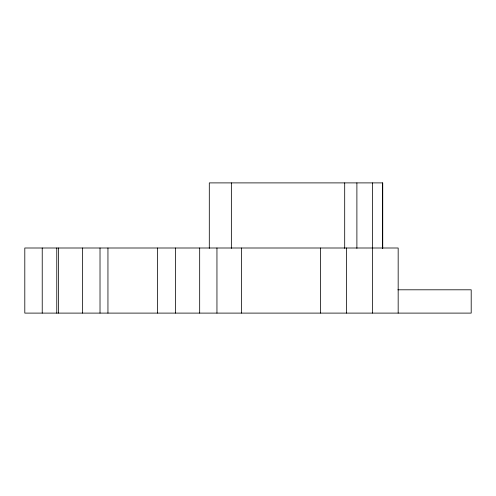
<?xml version="1.0" encoding="UTF-8"?>
<svg xmlns="http://www.w3.org/2000/svg" width="496" height="496" viewBox="0 0 496 496"><rect width="100%" height="100%" fill="white"/><g stroke="black" fill="none" stroke-linecap="round" stroke-linejoin="round"><path stroke-width="0.74" d="M397.885 289.8L471.2 289.8L471.2 313.106L24.8 313.106L24.8 248L398.17 248L398.17 313.106M382.738 248.384L382.738 182.894L209.3 182.894L209.3 248.384M382.453 182.894L382.453 248.384M372.422 182.894L372.415 313.106M356.891 182.894L356.891 248.384M346.375 248L346.375 313.106M344.695 182.894L344.695 248.384M320.41 248L320.41 313.106M241.533 248L241.533 313.106M231.359 182.894L231.359 248.384M216.95 248L216.95 313.106M199.677 248L199.677 313.106M175.547 248L175.547 313.106M157.567 248L157.567 313.106M107.948 248L107.948 313.106M100.018 248L100.018 313.106M82.634 248L82.634 313.106M58.454 248L58.454 313.106M56.767 248L56.767 313.106M42.228 248L42.228 313.106"/></g></svg>
